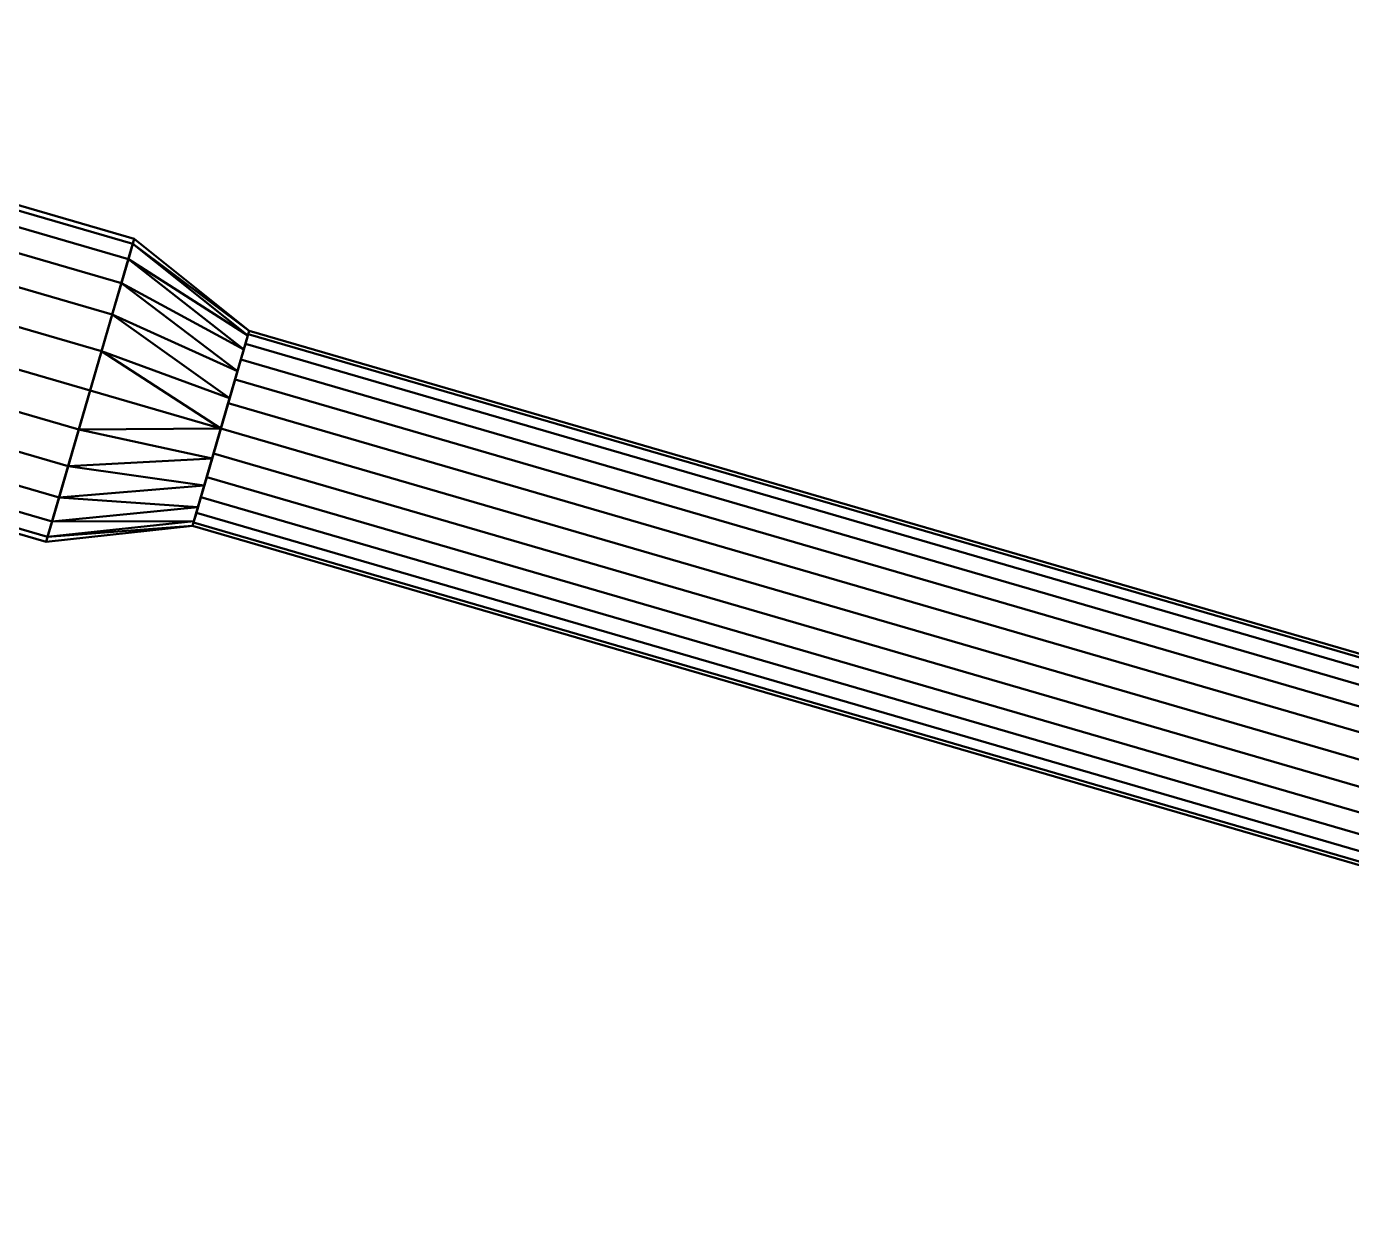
# Model space of a CAD drawing. Header units: inches. Extents: x -1654 to 1344, y -1538 to 36.
# Drawn here: x 918.4 to 977.1, y -794.7 to -741.9 of the extents above; entities that cross this region are included whole.
import ezdxf

# ---------------------------------------------------------------- set-up
doc = ezdxf.new("R2010")
doc.units = ezdxf.units.IN
doc.header["$MEASUREMENT"] = 0
doc.linetypes.add('Center', pattern=[1.25, 0.25, -0.1875, 0.625, -0.1875])
doc.layers.add('M-HVAC-DUCT', color=1, linetype='Center', lineweight=30)
doc.layers.add('M-HVAC-DUCT-SA', color=1, linetype='Continuous', lineweight=50)

# ---------------------------------------------------------------- blocks, each defined once
blk = doc.blocks.new('Round Transition - Angle - 45 Degree-838128-_3D_')
at = {"layer": 'M-HVAC-DUCT', "color": 8, "linetype": 'Continuous', "lineweight": 50}
mesh = blk.add_polyface(dxfattribs=at)
corners = [(0, -7), (0, -6.761, 1.812), (0, -6.062, 3.5), (0, -4.95, 4.95), (0, -3.5, 6.062), (0, -1.812, 6.761), (0, 0, 7), (0, 1.812, 6.761), (0, 3.5, 6.062), (0, 4.95, 4.95), (0, 6.062, 3.5), (0, 6.761, 1.812), (0, 7), (0, 6.761, -1.812), (0, 6.062, -3.5), (0, 4.95, -4.95), (0, 3.5, -6.062), (0, 1.812, -6.761), (0, 0, -7), (0, -1.812, -6.761), (0, -3.5, -6.062), (0, -4.95, -4.95), (0, -6.062, -3.5), (0, -6.761, -1.812)]
mesh.append_faces([[corners[k] for k in face] for face in [(1, 23, 0), (16, 14, 15)]], dxfattribs={"vtx0": -1, "color": 8})
mesh.append_faces([[corners[k] for k in face] for face in [(17, 13, 14, 16)]], dxfattribs={"vtx0": -1, "vtx2": -1, "color": 8})
mesh.append_faces([[corners[k] for k in face] for face in [(23, 5, 6, 12), (19, 12, 13, 17)]], dxfattribs={"vtx0": -1, "vtx2": -1, "vtx3": -1, "color": 8})
mesh.append_faces([[corners[k] for k in face] for face in [(23, 3, 4, 5)]], dxfattribs={"vtx0": -1, "vtx3": -1, "color": 8})
mesh.append_faces([[corners[k] for k in face] for face in [(18, 19, 17)]], dxfattribs={"vtx1": -1, "color": 8})
mesh.append_faces([[corners[k] for k in face] for face in [(7, 8, 12, 6), (9, 10, 12, 8), (2, 3, 23, 1)]], dxfattribs={"vtx1": -1, "vtx2": -1, "color": 8})
mesh.append_faces([[corners[k] for k in face] for face in [(10, 11, 12)]], dxfattribs={"vtx2": -1, "color": 8})
mesh.append_faces([[corners[k] for k in face] for face in [(21, 22, 23, 12), (19, 20, 21, 12)]], dxfattribs={"vtx2": -1, "vtx3": -1, "color": 8})
mesh = blk.add_polyface(dxfattribs=at)
corners = [(0, -7), (0, -6.761, -1.812), (0, -6.062, -3.5), (0, -4.95, -4.95), (0, -3.5, -6.062), (0, -1.812, -6.761), (0, 0, -7), (0, 1.812, -6.761), (0, 3.5, -6.062), (0, 4.95, -4.95), (0, 6.062, -3.5), (0, 6.761, -1.812), (0, 7), (6.036, 4.5), (6.036, 4.28, -1.391), (6.036, 3.641, -2.645), (6.036, 2.645, -3.641), (6.036, 1.391, -4.28), (6.036, 0, -4.5), (6.036, -1.391, -4.28), (6.036, -2.645, -3.641), (6.036, -3.641, -2.645), (6.036, -4.28, -1.391), (6.036, -4.5)]
mesh.append_faces([[corners[k] for k in face] for face in [(1, 23, 0)]], dxfattribs={"vtx0": -1, "color": 8})
mesh.append_faces([[corners[k] for k in face] for face in [(18, 7, 17), (22, 2, 21), (23, 1, 22), (4, 20, 3), (3, 21, 2)]], dxfattribs={"vtx0": -1, "vtx1": -1, "color": 8})
mesh.append_faces([[corners[k] for k in face] for face in [(10, 14, 15), (11, 13, 14), (8, 16, 17), (14, 10, 11), (16, 8, 9), (17, 7, 8), (4, 19, 20), (5, 18, 19), (19, 4, 5), (22, 1, 2), (18, 5, 6)]], dxfattribs={"vtx0": -1, "vtx2": -1, "color": 8})
mesh.append_faces([[corners[k] for k in face] for face in [(15, 16, 9), (6, 7, 18), (9, 10, 15), (20, 21, 3)]], dxfattribs={"vtx1": -1, "vtx2": -1, "color": 8})
mesh.append_faces([[corners[k] for k in face] for face in [(11, 12, 13)]], dxfattribs={"vtx2": -1, "color": 8})
mesh = blk.add_polyface(dxfattribs=at)
corners = [(0, 7), (0, 6.761, 1.812), (0, 6.062, 3.5), (0, 4.95, 4.95), (0, 3.5, 6.062), (0, 1.812, 6.761), (0, 0, 7), (0, -1.812, 6.761), (0, -3.5, 6.062), (0, -4.95, 4.95), (0, -6.062, 3.5), (0, -6.761, 1.812), (0, -7), (6.036, -4.5), (6.036, -4.28, 1.391), (6.036, -3.641, 2.645), (6.036, -2.645, 3.641), (6.036, -1.391, 4.28), (6.036, 0, 4.5), (6.036, 1.391, 4.28), (6.036, 2.645, 3.641), (6.036, 3.641, 2.645), (6.036, 4.28, 1.391), (6.036, 4.5)]
mesh.append_faces([[corners[k] for k in face] for face in [(1, 23, 0)]], dxfattribs={"vtx0": -1, "color": 8})
mesh.append_faces([[corners[k] for k in face] for face in [(18, 7, 17), (22, 2, 21), (23, 1, 22), (4, 20, 3), (3, 21, 2)]], dxfattribs={"vtx0": -1, "vtx1": -1, "color": 8})
mesh.append_faces([[corners[k] for k in face] for face in [(10, 14, 15), (11, 13, 14), (8, 16, 17), (14, 10, 11), (16, 8, 9), (17, 7, 8), (4, 19, 20), (5, 18, 19), (19, 4, 5), (22, 1, 2), (18, 5, 6)]], dxfattribs={"vtx0": -1, "vtx2": -1, "color": 8})
mesh.append_faces([[corners[k] for k in face] for face in [(15, 16, 9), (6, 7, 18), (9, 10, 15), (20, 21, 3)]], dxfattribs={"vtx1": -1, "vtx2": -1, "color": 8})
mesh.append_faces([[corners[k] for k in face] for face in [(11, 12, 13)]], dxfattribs={"vtx2": -1, "color": 8})
mesh = blk.add_polyface(dxfattribs=at)
corners = [(6.036, -4.5), (6.036, -4.28, -1.391), (6.036, -3.641, -2.645), (6.036, -2.645, -3.641), (6.036, -1.391, -4.28), (6.036, 0, -4.5), (6.036, 1.391, -4.28), (6.036, 2.645, -3.641), (6.036, 3.641, -2.645), (6.036, 4.28, -1.391), (6.036, 4.5), (6.036, 4.28, 1.391), (6.036, 3.641, 2.645), (6.036, 2.645, 3.641), (6.036, 1.391, 4.28), (6.036, 0, 4.5), (6.036, -1.391, 4.28), (6.036, -2.645, 3.641), (6.036, -3.641, 2.645), (6.036, -4.28, 1.391)]
mesh.append_faces([[corners[k] for k in face] for face in [(0, 9, 14)]], dxfattribs={"vtx0": -1, "vtx1": -1, "vtx2": -1, "color": 8})
mesh.append_faces([[corners[k] for k in face] for face in [(9, 0, 1, 6)]], dxfattribs={"vtx0": -1, "vtx2": -1, "vtx3": -1, "color": 8})
mesh.append_faces([[corners[k] for k in face] for face in [(0, 14, 15, 16), (0, 16, 17, 18), (9, 12, 13, 14)]], dxfattribs={"vtx0": -1, "vtx3": -1, "color": 8})
mesh.append_faces([[corners[k] for k in face] for face in [(1, 2, 5, 6)]], dxfattribs={"vtx1": -1, "vtx3": -1, "color": 8})
mesh.append_faces([[corners[k] for k in face] for face in [(18, 19, 0), (7, 8, 9, 6)]], dxfattribs={"vtx2": -1, "color": 8})
mesh.append_faces([[corners[k] for k in face] for face in [(9, 10, 11, 12), (2, 3, 4, 5)]], dxfattribs={"vtx3": -1, "color": 8})

msp = doc.modelspace()

# ---------------------------------------------------------------- linework, layer by layer
at = {"layer": 'M-HVAC-DUCT', "color": 5}
for p, q in [((888.85, -748.577, 1330), (921.211, -757.985, 1330)), ((888.85, -748.577, 1330), (921.211, -757.985, 1330)), ((921.211, -757.985, 1330), (927.006, -759.67, 1330)), ((927.006, -759.67, 1330), (1032.633, -790.377, 1330)), ((927.006, -759.67, 1330), (1032.633, -790.377, 1330))]:
    msp.add_line(p, q, dxfattribs=at)

# ---------------------------------------------------------------- block references
at = {"layer": 'M-HVAC-DUCT-SA', "color": 8, "rotation": 343.7901312840834}
msp.add_blockref('Round Transition - Angle - 45 Degree-838128-_3D_', (921.211, -757.985, 1330), dxfattribs=at)

# ---------------------------------------------------------------- meshes
at = {"layer": 'M-HVAC-DUCT-SA', "color": 8}
mesh = msp.add_polyface(dxfattribs=at)
corners = [(890.804, -741.856, 1330), (890.737, -742.085, 1331.812), (890.542, -742.756, 1333.5), (890.231, -743.824, 1334.95), (889.827, -745.217, 1336.062), (889.355, -746.838, 1336.761), (888.85, -748.577, 1337), (921.211, -757.985, 1337), (921.717, -756.246, 1336.761), (922.188, -754.624, 1336.062), (922.593, -753.232, 1334.95), (922.903, -752.164, 1333.5), (923.098, -751.493, 1331.812), (923.165, -751.264, 1330)]
mesh.append_faces([[corners[k] for k in face] for face in [(7, 8, 5, 6)]], dxfattribs={"vtx1": -1, "color": 8})
mesh.append_faces([[corners[k] for k in face] for face in [(8, 9, 4, 5), (3, 4, 9, 10), (11, 12, 1, 2), (2, 3, 10, 11)]], dxfattribs={"vtx1": -1, "vtx3": -1, "color": 8})
mesh.append_faces([[corners[k] for k in face] for face in [(12, 13, 0, 1)]], dxfattribs={"vtx3": -1, "color": 8})
mesh = msp.add_polyface(dxfattribs=at)
corners = [(888.85, -748.577, 1323), (889.355, -746.838, 1323.239), (889.827, -745.217, 1323.938), (890.231, -743.824, 1325.05), (890.542, -742.756, 1326.5), (890.737, -742.085, 1328.188), (890.804, -741.856, 1330), (923.165, -751.264, 1330), (923.098, -751.493, 1328.188), (922.903, -752.164, 1326.5), (922.593, -753.232, 1325.05), (922.188, -754.624, 1323.938), (921.717, -756.246, 1323.239), (921.211, -757.985, 1323)]
mesh.append_faces([[corners[k] for k in face] for face in [(7, 8, 5, 6)]], dxfattribs={"vtx1": -1, "color": 8})
mesh.append_faces([[corners[k] for k in face] for face in [(8, 9, 4, 5), (3, 4, 9, 10), (11, 12, 1, 2), (2, 3, 10, 11)]], dxfattribs={"vtx1": -1, "vtx3": -1, "color": 8})
mesh.append_faces([[corners[k] for k in face] for face in [(12, 13, 0, 1)]], dxfattribs={"vtx3": -1, "color": 8})
mesh = msp.add_polyface(dxfattribs=at)
corners = [(888.85, -748.577, 1337), (888.344, -750.317, 1336.761), (887.873, -751.938, 1336.062), (887.468, -753.33, 1334.95), (887.157, -754.399, 1333.5), (886.962, -755.07, 1331.812), (886.895, -755.299, 1330), (919.257, -764.707, 1330), (919.323, -764.478, 1331.812), (919.518, -763.806, 1333.5), (919.829, -762.738, 1334.95), (920.234, -761.346, 1336.062), (920.705, -759.725, 1336.761), (921.211, -757.985, 1337)]
mesh.append_faces([[corners[k] for k in face] for face in [(8, 9, 4, 5), (3, 4, 9, 10), (11, 12, 1, 2), (2, 3, 10, 11)]], dxfattribs={"vtx1": -1, "vtx3": -1, "color": 8})
mesh.append_faces([[corners[k] for k in face] for face in [(6, 7, 8, 5)]], dxfattribs={"vtx2": -1, "color": 8})
mesh.append_faces([[corners[k] for k in face] for face in [(12, 13, 0, 1)]], dxfattribs={"vtx3": -1, "color": 8})
mesh = msp.add_polyface(dxfattribs=at)
corners = [(886.895, -755.299, 1330), (886.962, -755.07, 1328.188), (887.157, -754.399, 1326.5), (887.468, -753.33, 1325.05), (887.873, -751.938, 1323.938), (888.344, -750.317, 1323.239), (888.85, -748.577, 1323), (921.211, -757.985, 1323), (920.705, -759.725, 1323.239), (920.234, -761.346, 1323.938), (919.829, -762.738, 1325.05), (919.518, -763.806, 1326.5), (919.323, -764.478, 1328.188), (919.257, -764.707, 1330)]
mesh.append_faces([[corners[k] for k in face] for face in [(7, 8, 5, 6)]], dxfattribs={"vtx1": -1, "color": 8})
mesh.append_faces([[corners[k] for k in face] for face in [(8, 9, 4, 5), (3, 4, 9, 10), (11, 12, 1, 2), (2, 3, 10, 11)]], dxfattribs={"vtx1": -1, "vtx3": -1, "color": 8})
mesh.append_faces([[corners[k] for k in face] for face in [(12, 13, 0, 1)]], dxfattribs={"vtx3": -1, "color": 8})
mesh = msp.add_polyface(dxfattribs=at)
corners = [(919.257, -764.707, 1330), (919.323, -764.478, 1328.188), (919.518, -763.806, 1326.5), (919.829, -762.738, 1325.05), (920.234, -761.346, 1323.938), (920.705, -759.725, 1323.239), (921.211, -757.985, 1323), (921.717, -756.246, 1323.239), (922.188, -754.624, 1323.938), (922.593, -753.232, 1325.05), (922.903, -752.164, 1326.5), (923.098, -751.493, 1328.188), (923.165, -751.264, 1330), (923.098, -751.493, 1331.812), (922.903, -752.164, 1333.5), (922.593, -753.232, 1334.95), (922.188, -754.624, 1336.062), (921.717, -756.246, 1336.761), (921.211, -757.985, 1337), (920.705, -759.725, 1336.761), (920.234, -761.346, 1336.062), (919.829, -762.738, 1334.95), (919.518, -763.806, 1333.5), (919.323, -764.478, 1331.812)]
mesh.append_faces([[corners[k] for k in face] for face in [(20, 18, 19)]], dxfattribs={"vtx0": -1, "color": 8})
mesh.append_faces([[corners[k] for k in face] for face in [(13, 16, 12)]], dxfattribs={"vtx0": -1, "vtx1": -1, "color": 8})
mesh.append_faces([[corners[k] for k in face] for face in [(20, 4, 16, 18)]], dxfattribs={"vtx0": -1, "vtx1": -1, "vtx2": -1, "vtx3": -1, "color": 8})
mesh.append_faces([[corners[k] for k in face] for face in [(20, 23, 0)]], dxfattribs={"vtx0": -1, "vtx2": -1, "color": 8})
mesh.append_faces([[corners[k] for k in face] for face in [(8, 11, 12, 16)]], dxfattribs={"vtx0": -1, "vtx2": -1, "vtx3": -1, "color": 8})
mesh.append_faces([[corners[k] for k in face] for face in [(15, 16, 13, 14), (17, 18, 16)]], dxfattribs={"vtx1": -1, "color": 8})
mesh.append_faces([[corners[k] for k in face] for face in [(0, 1, 4, 20)]], dxfattribs={"vtx1": -1, "vtx2": -1, "vtx3": -1, "color": 8})
mesh.append_faces([[corners[k] for k in face] for face in [(21, 22, 23, 20), (9, 10, 11, 8)]], dxfattribs={"vtx2": -1, "color": 8})
mesh.append_faces([[corners[k] for k in face] for face in [(4, 5, 6, 16), (6, 7, 8, 16)]], dxfattribs={"vtx2": -1, "vtx3": -1, "color": 8})
mesh.append_faces([[corners[k] for k in face] for face in [(1, 2, 3, 4)]], dxfattribs={"vtx3": -1, "color": 8})
mesh = msp.add_polyface(dxfattribs=at)
corners = [(925.75, -763.991, 1330), (925.793, -763.844, 1331.165), (925.918, -763.412, 1332.25), (926.118, -762.726, 1333.182), (926.378, -761.831, 1333.897), (926.681, -760.788, 1334.347), (927.006, -759.67, 1334.5), (927.331, -758.552, 1334.347), (927.634, -757.51, 1333.897), (927.895, -756.615, 1333.182), (928.094, -755.928, 1332.25), (928.22, -755.496, 1331.165), (928.263, -755.349, 1330), (928.22, -755.496, 1328.835), (928.094, -755.928, 1327.75), (927.895, -756.615, 1326.818), (927.634, -757.51, 1326.103), (927.331, -758.552, 1325.653), (927.006, -759.67, 1325.5), (926.681, -760.788, 1325.653), (926.378, -761.831, 1326.103), (926.118, -762.726, 1326.818), (925.918, -763.412, 1327.75), (925.793, -763.844, 1328.835)]
mesh.append_faces([[corners[k] for k in face] for face in [(4, 1, 2, 3), (7, 5, 6), (12, 10, 11)]], dxfattribs={"vtx0": -1, "color": 8})
mesh.append_faces([[corners[k] for k in face] for face in [(7, 13, 16)]], dxfattribs={"vtx0": -1, "vtx1": -1, "vtx2": -1, "color": 8})
mesh.append_faces([[corners[k] for k in face] for face in [(4, 16, 20, 23)]], dxfattribs={"vtx0": -1, "vtx1": -1, "vtx2": -1, "vtx3": -1, "color": 8})
mesh.append_faces([[corners[k] for k in face] for face in [(10, 12, 13, 7)]], dxfattribs={"vtx0": -1, "vtx2": -1, "vtx3": -1, "color": 8})
mesh.append_faces([[corners[k] for k in face] for face in [(22, 23, 20, 21), (19, 20, 17, 18)]], dxfattribs={"vtx1": -1, "color": 8})
mesh.append_faces([[corners[k] for k in face] for face in [(16, 17, 20)]], dxfattribs={"vtx1": -1, "vtx2": -1, "color": 8})
mesh.append_faces([[corners[k] for k in face] for face in [(4, 5, 7, 16)]], dxfattribs={"vtx1": -1, "vtx2": -1, "vtx3": -1, "color": 8})
mesh.append_faces([[corners[k] for k in face] for face in [(14, 15, 16, 13)]], dxfattribs={"vtx2": -1, "color": 8})
mesh.append_faces([[corners[k] for k in face] for face in [(23, 0, 1, 4)]], dxfattribs={"vtx2": -1, "vtx3": -1, "color": 8})
mesh.append_faces([[corners[k] for k in face] for face in [(7, 8, 9, 10)]], dxfattribs={"vtx3": -1, "color": 8})
mesh = msp.add_polyface(dxfattribs=at)
corners = [(928.263, -755.349, 1330), (928.22, -755.496, 1331.165), (928.094, -755.928, 1332.25), (927.895, -756.615, 1333.182), (927.634, -757.51, 1333.897), (927.331, -758.552, 1334.347), (927.006, -759.67, 1334.5), (1032.633, -790.377, 1334.5), (1032.959, -789.259, 1334.347), (1033.261, -788.217, 1333.897), (1033.522, -787.322, 1333.182), (1033.721, -786.635, 1332.25), (1033.847, -786.203, 1331.165), (1033.89, -786.056, 1330)]
mesh.append_faces([[corners[k] for k in face] for face in [(7, 8, 5, 6)]], dxfattribs={"vtx1": -1, "color": 8})
mesh.append_faces([[corners[k] for k in face] for face in [(8, 9, 4, 5), (3, 4, 9, 10), (11, 12, 1, 2), (2, 3, 10, 11)]], dxfattribs={"vtx1": -1, "vtx3": -1, "color": 8})
mesh.append_faces([[corners[k] for k in face] for face in [(12, 13, 0, 1)]], dxfattribs={"vtx3": -1, "color": 8})
mesh = msp.add_polyface(dxfattribs=at)
corners = [(927.006, -759.67, 1325.5), (927.331, -758.552, 1325.653), (927.634, -757.51, 1326.103), (927.895, -756.615, 1326.818), (928.094, -755.928, 1327.75), (928.22, -755.496, 1328.835), (928.263, -755.349, 1330), (1033.89, -786.056, 1330), (1033.847, -786.203, 1328.835), (1033.721, -786.635, 1327.75), (1033.522, -787.322, 1326.818), (1033.261, -788.217, 1326.103), (1032.959, -789.259, 1325.653), (1032.633, -790.377, 1325.5)]
mesh.append_faces([[corners[k] for k in face] for face in [(7, 8, 5, 6)]], dxfattribs={"vtx1": -1, "color": 8})
mesh.append_faces([[corners[k] for k in face] for face in [(8, 9, 4, 5), (3, 4, 9, 10), (11, 12, 1, 2), (2, 3, 10, 11)]], dxfattribs={"vtx1": -1, "vtx3": -1, "color": 8})
mesh.append_faces([[corners[k] for k in face] for face in [(12, 13, 0, 1)]], dxfattribs={"vtx3": -1, "color": 8})
mesh = msp.add_polyface(dxfattribs=at)
corners = [(927.006, -759.67, 1334.5), (926.681, -760.788, 1334.347), (926.378, -761.831, 1333.897), (926.118, -762.726, 1333.182), (925.918, -763.412, 1332.25), (925.793, -763.844, 1331.165), (925.75, -763.991, 1330), (1031.377, -794.698, 1330), (1031.42, -794.551, 1331.165), (1031.545, -794.12, 1332.25), (1031.745, -793.433, 1333.182), (1032.005, -792.538, 1333.897), (1032.308, -791.496, 1334.347), (1032.633, -790.377, 1334.5)]
mesh.append_faces([[corners[k] for k in face] for face in [(8, 9, 4, 5), (3, 4, 9, 10), (11, 12, 1, 2), (2, 3, 10, 11)]], dxfattribs={"vtx1": -1, "vtx3": -1, "color": 8})
mesh.append_faces([[corners[k] for k in face] for face in [(6, 7, 8, 5)]], dxfattribs={"vtx2": -1, "color": 8})
mesh.append_faces([[corners[k] for k in face] for face in [(12, 13, 0, 1)]], dxfattribs={"vtx3": -1, "color": 8})
mesh = msp.add_polyface(dxfattribs=at)
corners = [(925.75, -763.991, 1330), (925.793, -763.844, 1328.835), (925.918, -763.412, 1327.75), (926.118, -762.726, 1326.818), (926.378, -761.831, 1326.103), (926.681, -760.788, 1325.653), (927.006, -759.67, 1325.5), (1032.633, -790.377, 1325.5), (1032.308, -791.496, 1325.653), (1032.005, -792.538, 1326.103), (1031.745, -793.433, 1326.818), (1031.545, -794.12, 1327.75), (1031.42, -794.551, 1328.835), (1031.377, -794.698, 1330)]
mesh.append_faces([[corners[k] for k in face] for face in [(7, 8, 5, 6)]], dxfattribs={"vtx1": -1, "color": 8})
mesh.append_faces([[corners[k] for k in face] for face in [(8, 9, 4, 5), (3, 4, 9, 10), (11, 12, 1, 2), (2, 3, 10, 11)]], dxfattribs={"vtx1": -1, "vtx3": -1, "color": 8})
mesh.append_faces([[corners[k] for k in face] for face in [(12, 13, 0, 1)]], dxfattribs={"vtx3": -1, "color": 8})

doc.saveas('drawing.dxf')
